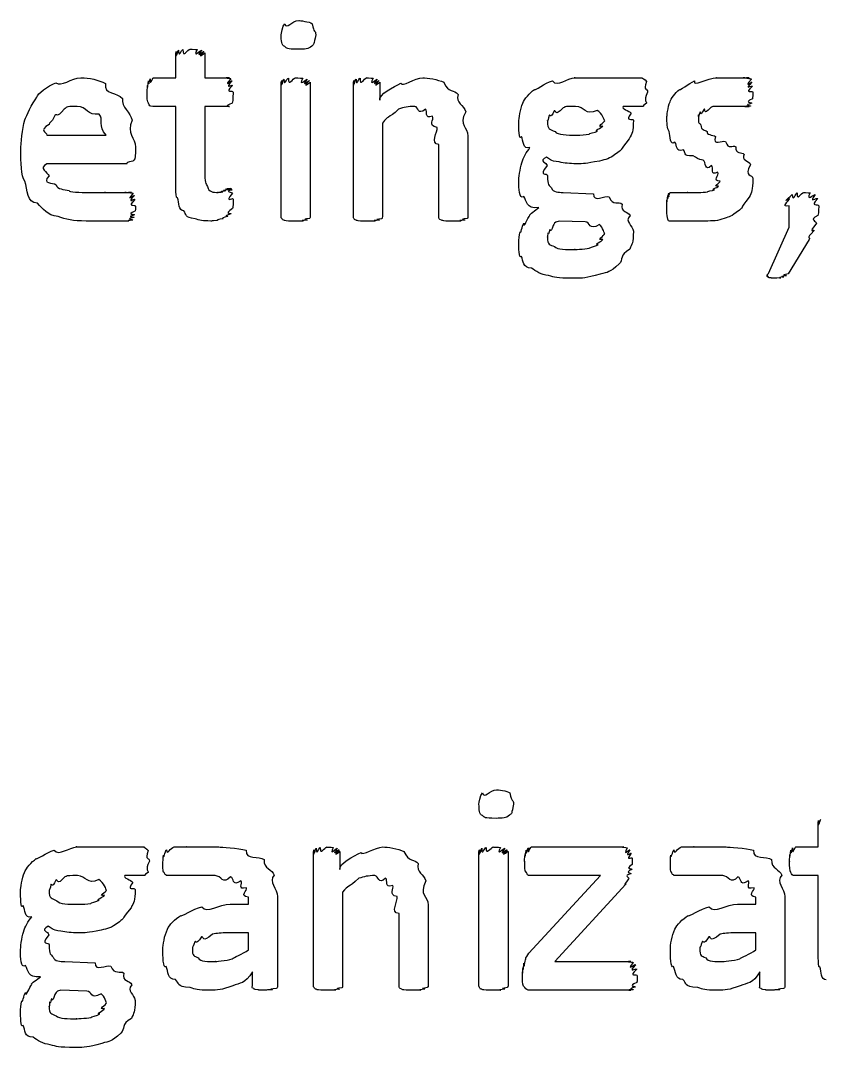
# Model space of a CAD drawing. Header units: millimetres. Extents: x 0 to 216, y 0 to 279.
# Drawn here: x 79.64 to 89.49, y 19.05 to 31.69 of the extents above; entities that cross this region are included whole.
import ezdxf

# ---------------------------------------------------------------- set-up
doc = ezdxf.new("R2010")
doc.units = ezdxf.units.MM
doc.layers.get('0').update_dxf_attribs({"linetype": 'CONTINUOUS'})

msp = doc.modelspace()

# ---------------------------------------------------------------- linework, layer by layer
at = {"color": 0}
for p, q in [((83.275, 31.5185), (83.275, 31.5185)), ((81.5509, 30.9893), (81.5509, 31.298)), ((81.9094, 31.298), (81.9094, 30.9893)), ((81.2754, 30.9893), (81.5509, 30.9893)), ((81.9094, 30.9893), (82.2124, 30.9893)), ((82.8506, 29.2806), (82.8506, 30.9342)), ((83.2086, 30.9342), (83.2086, 29.2806)), ((83.7392, 29.2806), (83.7392, 30.9342)), ((84.0645, 30.9342), (84.0645, 30.7137)), ((86.7586, 30.9893), (87.2987, 30.9893)), ((87.3647, 30.813), (87.3647, 30.813)), ((81.5509, 30.6366), (81.2698, 30.6366)), ((81.5509, 29.7436), (81.5509, 30.6366)), ((82.2124, 30.6366), (81.9094, 30.6366)), ((81.9094, 30.6366), (81.9094, 29.8649)), ((87.3044, 30.6366), (87.0617, 30.6366)), ((84.0976, 30.4326), (84.0976, 29.2806)), ((86.8355, 30.4602), (86.8355, 30.4602)), ((79.962, 30.2838), (80.6951, 30.2838)), ((85.1503, 30.2727), (85.1503, 29.2806)), ((81.0535, 30.1349), (81.0535, 30.0743)), ((84.7919, 29.2806), (84.7919, 30.168)), ((80.9487, 29.931), (79.962, 29.931)), ((88.6601, 29.7436), (88.6601, 29.7436)), ((82.2565, 29.4955), (82.2565, 29.4955)), ((86.323, 29.5782), (86.698, 29.5617)), ((89.1081, 29.1483), (89.1081, 29.4128)), ((89.4719, 29.4128), (89.4719, 29.4128)), ((86.5932, 29.2144), (86.2736, 29.2255)), ((88.8545, 28.5805), (89.1081, 29.1483)), ((86.8355, 29.0711), (86.8355, 29.0711)), ((89.3561, 28.9994), (89.0972, 28.575)), ((85.7112, 22.0445), (85.7112, 22.0445)), ((89.4652, 21.5153), (89.4652, 21.824)), ((80.6192, 21.5153), (81.1597, 21.5153)), ((85.9289, 21.5153), (87.0701, 21.5153)), ((89.1893, 21.5153), (89.4652, 21.5153)), ((83.2485, 19.8065), (83.2485, 21.4602)), ((83.5738, 21.4602), (83.5738, 21.2397)), ((85.2868, 19.8065), (85.2868, 21.4602)), ((85.6449, 21.4602), (85.6449, 19.8065)), ((87.1746, 21.3775), (87.1746, 21.3003)), ((81.2257, 21.3389), (81.2257, 21.3389)), ((81.165, 21.1625), (80.9226, 21.1625)), ((85.9014, 20.2089), (86.7833, 21.1625)), ((86.7833, 21.1625), (85.9289, 21.1625)), ((89.4652, 21.1625), (89.184, 21.1625)), ((89.4652, 20.2696), (89.4652, 21.1625)), ((87.0977, 21.0578), (86.221, 20.1042)), ((80.6965, 20.9862), (80.6965, 20.9862)), ((82.4452, 20.8098), (82.4452, 20.898)), ((82.8036, 20.9035), (82.8036, 19.8065)), ((83.6069, 20.9586), (83.6069, 19.8065)), ((88.6975, 20.8098), (88.6975, 20.898)), ((89.0556, 20.9035), (89.0556, 19.8065)), ((82.2194, 20.8098), (82.4452, 20.8098)), ((84.6596, 20.7987), (84.6596, 19.8065)), ((88.4714, 20.8098), (88.6975, 20.8098)), ((84.3015, 19.8065), (84.3015, 20.694)), ((82.4452, 20.457), (82.2082, 20.457)), ((82.4452, 20.2475), (82.4452, 20.457)), ((88.6975, 20.457), (88.4604, 20.457)), ((88.6975, 20.2475), (88.6975, 20.457)), ((80.1839, 20.1042), (80.5586, 20.0877)), ((86.221, 20.1042), (87.1583, 20.1042)), ((82.495, 19.8065), (82.495, 19.9774)), ((85.8241, 19.8947), (85.8241, 19.9774)), ((87.2352, 19.9278), (87.2352, 19.9278)), ((88.7469, 19.8065), (88.7469, 19.9774)), ((80.4541, 19.7404), (80.1342, 19.7514)), ((87.1583, 19.7514), (85.9289, 19.7514)), ((80.6965, 19.5971), (80.6965, 19.5971))]:
    msp.add_line(p, q, dxfattribs=at)
for points in [[(82.8506, 31.5185), (82.8506, 31.5254), (82.8643, 31.6301), (82.8947, 31.6563)], [(82.8947, 31.6563), (82.9123, 31.5764), (82.9839, 31.6949), (83.0654, 31.6949)], [(83.0654, 31.6949), (83.0735, 31.6949), (83.2005, 31.6811), (83.2309, 31.6563)], [(83.2309, 31.6563), (83.2499, 31.5295), (83.275, 31.5874), (83.275, 31.5185)], [(82.8947, 31.3752), (82.8506, 31.389), (82.8506, 31.4482), (82.8506, 31.5185)], [(83.275, 31.5185), (83.2499, 31.3931), (83.2584, 31.4055), (83.2252, 31.3807)], [(83.0598, 31.3421), (82.9084, 31.3421), (82.9236, 31.3531), (82.8947, 31.3752)], [(83.2252, 31.3807), (83.1882, 31.3421), (83.1398, 31.3421), (83.0598, 31.3421)], [(81.5509, 31.298), (81.5509, 31.1988), (81.5523, 31.3063), (81.5566, 31.3145)], [(81.5566, 31.3145), (81.5619, 31.2126), (81.5728, 31.3269), (81.5841, 31.3311)], [(81.5841, 31.3311), (81.5869, 31.2208), (81.6169, 31.3366), (81.6391, 31.3366)], [(81.6391, 31.3366), (81.6349, 31.2236), (81.6942, 31.3421), (81.7273, 31.3421)], [(81.7273, 31.3421), (81.7051, 31.3421), (81.7933, 31.3393), (81.8155, 31.3366)], [(81.8155, 31.3366), (81.752, 31.2208), (81.8596, 31.3338), (81.8706, 31.3311)], [(81.8706, 31.3311), (81.7785, 31.2126), (81.8942, 31.3214), (81.8981, 31.3145)], [(81.8981, 31.3145), (81.7894, 31.1988), (81.9094, 31.3008), (81.9094, 31.298)], [(79.8407, 30.7523), (79.8368, 30.7909), (79.98, 30.8874), (80.0724, 30.9287)], [(80.0724, 30.9287), (80.1384, 30.8708), (80.2665, 30.9893), (80.3811, 30.9893)], [(80.3811, 30.9893), (80.487, 30.9893), (80.5988, 30.9645), (80.6842, 30.9177)], [(80.6842, 30.9177), (80.6566, 30.7799), (80.8383, 30.813), (80.8937, 30.7358)], [(81.1982, 30.813), (81.1982, 30.7867), (81.1996, 30.8736), (81.2038, 30.8956)], [(81.2038, 30.8956), (81.2052, 30.8308), (81.2105, 30.9356), (81.2147, 30.9507)], [(81.2147, 30.9507), (81.2161, 30.8598), (81.2285, 30.9742), (81.2366, 30.9783)], [(81.2366, 30.9783), (81.2341, 30.8708), (81.2602, 30.9893), (81.2754, 30.9893)], [(82.2124, 30.9893), (82.1161, 30.9893), (82.2247, 30.9852), (82.229, 30.9783)], [(82.229, 30.9783), (82.127, 30.8598), (82.2413, 30.9645), (82.2456, 30.9507)], [(82.2456, 30.9507), (82.1351, 30.8308), (82.2508, 30.9177), (82.2508, 30.8956)], [(82.2508, 30.8956), (82.138, 30.7867), (82.2565, 30.846), (82.2565, 30.813)], [(82.8506, 30.9342), (82.8506, 30.8419), (82.8516, 30.948), (82.8559, 30.9563)], [(82.8559, 30.9563), (82.8615, 30.8571), (82.8724, 30.9687), (82.8834, 30.9728)], [(82.8834, 30.9728), (82.8862, 30.8681), (82.9165, 30.9838), (82.9388, 30.9838)], [(82.9388, 30.9838), (82.9345, 30.8708), (82.9938, 30.9893), (83.027, 30.9893)], [(83.027, 30.9893), (83.0047, 30.9893), (83.0929, 30.9866), (83.1152, 30.9838)], [(83.1152, 30.9838), (83.0516, 30.8681), (83.1592, 30.9797), (83.1702, 30.9728)], [(83.1702, 30.9728), (83.0778, 30.8571), (83.1935, 30.9631), (83.1977, 30.9563)], [(83.1977, 30.9563), (83.0887, 30.8419), (83.2086, 30.9411), (83.2086, 30.9342)], [(83.7392, 30.9342), (83.7392, 30.8419), (83.7406, 30.948), (83.7449, 30.9563)], [(83.7449, 30.9563), (83.7463, 30.8571), (83.7572, 30.9687), (83.7724, 30.9728)], [(83.7724, 30.9728), (83.7752, 30.8681), (83.8027, 30.9838), (83.8218, 30.9838)], [(83.8218, 30.9838), (83.8165, 30.8708), (83.8715, 30.9893), (83.9047, 30.9893)], [(83.9047, 30.9893), (83.8786, 30.9893), (83.9597, 30.9866), (83.9819, 30.9838)], [(83.9819, 30.9838), (83.9227, 30.8681), (84.0204, 30.9797), (84.0313, 30.9728)], [(84.0313, 30.9728), (83.9445, 30.8571), (84.0493, 30.9631), (84.0535, 30.9563)], [(84.0535, 30.9563), (83.9555, 30.8419), (84.0645, 30.9411), (84.0645, 30.9342)], [(84.0645, 30.7137), (84.0437, 30.7826), (84.238, 30.8791), (84.3234, 30.9232)], [(84.3234, 30.9232), (84.3347, 30.8708), (84.5012, 30.9893), (84.5936, 30.9893)], [(84.5936, 30.9893), (84.6459, 30.9893), (84.7824, 30.97), (84.8526, 30.9342)], [(84.8526, 30.9342), (84.908, 30.7978), (84.9849, 30.8474), (85.029, 30.7854)], [(85.9702, 30.846), (85.9677, 30.824), (86.1053, 30.9287), (86.1907, 30.9507)], [(86.1907, 30.9507), (86.2584, 30.8708), (86.3727, 30.9893), (86.4718, 30.9893)], [(86.4718, 30.9893), (86.4126, 30.9893), (86.5766, 30.9893), (86.6207, 30.9893)], [(86.6207, 30.9893), (86.6221, 30.9893), (86.7145, 30.9893), (86.7586, 30.9893)], [(87.2987, 30.9893), (87.2836, 30.9893), (87.3372, 30.9742), (87.3485, 30.9452)], [(87.3485, 30.9452), (87.3054, 30.813), (87.3647, 30.8708), (87.3647, 30.813)], [(87.7563, 30.846), (87.7563, 30.8198), (87.8692, 30.9246), (87.9436, 30.9507)], [(87.9436, 30.9507), (87.9066, 30.8708), (88.1105, 30.9893), (88.2138, 30.9893)], [(88.2138, 30.9893), (88.1712, 30.9893), (88.302, 30.9893), (88.3461, 30.9893)], [(88.3461, 30.9893), (88.3765, 30.9893), (88.4301, 30.9893), (88.4671, 30.9893)], [(88.4671, 30.9893), (88.4509, 30.9893), (88.5349, 30.9893), (88.561, 30.9893)], [(88.561, 30.9893), (88.5017, 30.9893), (88.6051, 30.9893), (88.616, 30.9893)], [(88.616, 30.9893), (88.5278, 30.9893), (88.6396, 30.9838), (88.6435, 30.9728)], [(88.6435, 30.9728), (88.5349, 30.8488), (88.6492, 30.948), (88.6492, 30.9342)], [(88.6492, 30.9342), (88.5391, 30.824), (88.6548, 30.9066), (88.6548, 30.8846)], [(88.6548, 30.8846), (88.5416, 30.7826), (88.6601, 30.8419), (88.6601, 30.813)], [(79.6918, 30.4712), (79.7112, 30.518), (79.7775, 30.6751), (79.8407, 30.7523)], [(81.2147, 30.6751), (81.1982, 30.6917), (81.1982, 30.7496), (81.1982, 30.813)], [(82.2565, 30.813), (82.2565, 30.6917), (82.2523, 30.7041), (82.2456, 30.6751)], [(85.029, 30.7854), (84.9962, 30.6765), (85.1034, 30.6544), (85.1228, 30.5704)], [(85.827, 30.6751), (85.8464, 30.7316), (85.9109, 30.8019), (85.9702, 30.846)], [(87.3647, 30.813), (87.3054, 30.6917), (87.3594, 30.7041), (87.3485, 30.6751)], [(87.6406, 30.6917), (87.6529, 30.7316), (87.7037, 30.8019), (87.7563, 30.846)], [(88.6601, 30.813), (88.6601, 30.7248), (88.6576, 30.7551), (88.6548, 30.7303)], [(80.337, 30.6366), (80.1631, 30.6366), (80.2238, 30.6255), (80.1769, 30.6035)], [(80.6069, 30.5428), (80.4609, 30.518), (80.458, 30.6366), (80.337, 30.6366)], [(80.8937, 30.7358), (80.8838, 30.6255), (80.9886, 30.5676), (81.0147, 30.4657)], [(81.2698, 30.6366), (81.2229, 30.6366), (81.2285, 30.6489), (81.2147, 30.6751)], [(82.2456, 30.6751), (82.1242, 30.6366), (82.2262, 30.6366), (82.2124, 30.6366)], [(84.4945, 30.6366), (84.4116, 30.6366), (84.3622, 30.6255), (84.2959, 30.6035)], [(84.6268, 30.6035), (84.5287, 30.518), (84.5453, 30.6366), (84.4945, 30.6366)], [(85.7772, 30.4491), (85.7772, 30.4781), (85.7938, 30.609), (85.827, 30.6751)], [(86.323, 30.62), (86.2143, 30.5001), (86.2418, 30.5993), (86.2129, 30.5814)], [(86.4775, 30.6366), (86.3025, 30.6366), (86.3671, 30.631), (86.323, 30.62)], [(86.7421, 30.5869), (86.5932, 30.518), (86.5904, 30.6366), (86.4775, 30.6366)], [(87.0617, 30.6366), (87.0342, 30.6104), (87.1418, 30.5828), (87.1608, 30.5539)], [(87.3485, 30.6751), (87.2836, 30.6366), (87.322, 30.6366), (87.3044, 30.6366)], [(87.6018, 30.5098), (87.6018, 30.5001), (87.6141, 30.6366), (87.6406, 30.6917)], [(88.1422, 30.6255), (88.0456, 30.507), (88.0816, 30.6145), (88.0593, 30.6035)], [(88.2632, 30.6366), (88.1158, 30.6366), (88.1779, 30.6324), (88.1422, 30.6255)], [(88.4012, 30.6366), (88.3296, 30.6366), (88.3144, 30.6366), (88.2632, 30.6366)], [(88.5059, 30.6366), (88.4093, 30.6366), (88.441, 30.6366), (88.4012, 30.6366)], [(88.5776, 30.6366), (88.4686, 30.6366), (88.5349, 30.6366), (88.5059, 30.6366)], [(88.616, 30.6366), (88.5059, 30.6366), (88.5956, 30.6366), (88.5776, 30.6366)], [(88.6326, 30.6421), (88.5197, 30.6366), (88.6231, 30.6366), (88.616, 30.6366)], [(88.6492, 30.6751), (88.5306, 30.6476), (88.6396, 30.6489), (88.6326, 30.6421)], [(88.6548, 30.7303), (88.5391, 30.6765), (88.652, 30.6889), (88.6492, 30.6751)], [(80.0612, 30.5263), (80.0089, 30.4161), (80.0075, 30.4602), (79.9895, 30.4161)], [(80.1769, 30.6035), (80.0724, 30.4781), (80.0943, 30.5594), (80.0612, 30.5263)], [(80.6951, 30.2838), (80.5822, 30.394), (80.669, 30.4794), (80.6069, 30.5428)], [(84.2959, 30.6035), (84.165, 30.4781), (84.1664, 30.5277), (84.0976, 30.4326)], [(84.715, 30.5153), (84.6018, 30.4781), (84.6624, 30.5842), (84.6268, 30.6035)], [(84.77, 30.3775), (84.6501, 30.4009), (84.7397, 30.4781), (84.715, 30.5153)], [(85.1228, 30.5704), (85.0318, 30.394), (85.1503, 30.3899), (85.1503, 30.2727)], [(86.1522, 30.5263), (86.13, 30.423), (86.13, 30.4794), (86.13, 30.4546)], [(86.2129, 30.5814), (86.1589, 30.4671), (86.166, 30.5484), (86.1522, 30.5263)], [(86.8355, 30.4602), (86.8355, 30.456), (86.8041, 30.5566), (86.7421, 30.5869)], [(87.1608, 30.5539), (87.0701, 30.4381), (87.1883, 30.4987), (87.1883, 30.4657)], [(87.6293, 30.3279), (87.6018, 30.3637), (87.6018, 30.4395), (87.6018, 30.5098)], [(88.0099, 30.5704), (87.9796, 30.4629), (87.9934, 30.5456), (87.9934, 30.5318)], [(87.9934, 30.5318), (87.9796, 30.4009), (88.0015, 30.4436), (88.0209, 30.4105)], [(88.0593, 30.6035), (88.0015, 30.4891), (88.0209, 30.5842), (88.0099, 30.5704)], [(79.6424, 30.1019), (79.6424, 30.1804), (79.659, 30.3609), (79.6918, 30.4712)], [(79.9895, 30.4161), (79.8544, 30.3306), (79.962, 30.3306), (79.962, 30.2838)], [(81.0147, 30.4657), (80.935, 30.3017), (81.0535, 30.2521), (81.0535, 30.1349)], [(84.7919, 30.168), (84.6762, 30.1763), (84.7838, 30.3251), (84.77, 30.3775)], [(85.8104, 30.2672), (85.7772, 30.2066), (85.7772, 30.3789), (85.7772, 30.4491)], [(86.13, 30.4546), (86.13, 30.3458), (86.1603, 30.3609), (86.2238, 30.3279)], [(86.7473, 30.3334), (86.6881, 30.3348), (86.7985, 30.372), (86.8137, 30.394)], [(86.8137, 30.394), (86.7174, 30.3789), (86.8355, 30.4381), (86.8355, 30.4602)], [(87.1883, 30.4657), (87.1883, 30.3196), (87.1721, 30.3058), (87.1389, 30.2397)], [(88.0209, 30.4105), (88.0209, 30.3389), (88.0678, 30.3527), (88.0981, 30.3279)], [(85.9151, 30.1294), (85.8241, 30.1032), (85.8354, 30.2149), (85.8104, 30.2672)], [(86.2238, 30.3279), (86.2542, 30.2838), (86.3727, 30.2838), (86.4828, 30.2838)], [(86.4828, 30.2838), (86.5449, 30.2838), (86.5988, 30.2865), (86.6429, 30.2948)], [(86.6429, 30.2948), (86.6331, 30.3017), (86.7212, 30.3182), (86.7473, 30.3334)], [(87.1389, 30.2397), (87.0038, 30.0702), (87.0574, 30.1157), (86.9957, 30.0688)], [(87.7013, 30.1956), (87.6378, 30.1432), (87.6473, 30.2755), (87.6293, 30.3279)], [(88.0981, 30.3279), (88.083, 30.2907), (88.1655, 30.2852), (88.2026, 30.2672)], [(88.2026, 30.2672), (88.1599, 30.1363), (88.2826, 30.2286), (88.3239, 30.2066)], [(85.816, 29.942), (85.8284, 30.0082), (85.8739, 30.0743), (85.9151, 30.1294)], [(87.8057, 30.1019), (87.7013, 30.0702), (87.7341, 30.1584), (87.7013, 30.1956)], [(88.3239, 30.2066), (88.3627, 30.0964), (88.4093, 30.1653), (88.4509, 30.1405)], [(88.4509, 30.1405), (88.4424, 30.044), (88.5254, 30.0826), (88.5553, 30.0468)], [(79.6918, 29.716), (79.6424, 29.7794), (79.6424, 29.9544), (79.6424, 30.1019)], [(81.0535, 30.0743), (81.0535, 29.9751), (81.0426, 29.9861), (81.0204, 29.9641)], [(86.1191, 30.0137), (86.009, 29.9558), (86.1247, 29.9489), (86.1247, 29.909)], [(86.2736, 29.9531), (86.1589, 29.9641), (86.155, 29.9916), (86.1191, 30.0137)], [(86.9957, 30.0688), (86.8796, 29.9779), (86.8578, 29.9889), (86.7696, 29.9641)], [(87.927, 30.0302), (87.7782, 30.0192), (87.8459, 30.0757), (87.8057, 30.1019)], [(88.0484, 29.9751), (87.9796, 29.9779), (87.9711, 30.0109), (87.927, 30.0302)], [(88.5553, 30.0468), (88.5059, 29.9751), (88.6135, 29.9709), (88.6326, 29.92)], [(79.962, 29.931), (79.8544, 29.8759), (79.9705, 29.8263), (79.9895, 29.7822)], [(81.0204, 29.9641), (80.8909, 29.931), (80.9734, 29.931), (80.9487, 29.931)], [(81.9094, 29.8649), (81.9065, 29.6733), (81.9203, 29.6967), (81.9422, 29.6499)], [(85.7772, 29.705), (85.7772, 29.7505), (85.7899, 29.8717), (85.816, 29.942)], [(86.1247, 29.909), (86.0118, 29.7615), (86.13, 29.829), (86.13, 29.7822)], [(86.4828, 29.931), (86.4087, 29.931), (86.3395, 29.9379), (86.2736, 29.9531)], [(86.7696, 29.9641), (86.589, 29.931), (86.589, 29.931), (86.4828, 29.931)], [(88.1532, 29.909), (88.0565, 29.8235), (88.0883, 29.9558), (88.0484, 29.9751)], [(88.2304, 29.8263), (88.12, 29.7767), (88.1863, 29.8869), (88.1532, 29.909)], [(88.6326, 29.92), (88.5416, 29.7574), (88.6601, 29.8125), (88.6601, 29.7436)], [(79.9895, 29.7822), (79.8918, 29.6733), (80.0365, 29.705), (80.0777, 29.6719)], [(81.5728, 29.5121), (81.5509, 29.4817), (81.5509, 29.6554), (81.5509, 29.7436)], [(86.13, 29.7822), (86.13, 29.6554), (86.1466, 29.6733), (86.1797, 29.6333)], [(88.2579, 29.716), (88.156, 29.7133), (88.2481, 29.7959), (88.2304, 29.8263)], [(88.6601, 29.7436), (88.6601, 29.603), (88.6449, 29.5837), (88.616, 29.5176)], [(79.8463, 29.4459), (79.7112, 29.4459), (79.7278, 29.6085), (79.6918, 29.716)], [(80.0777, 29.6719), (80.0901, 29.6113), (80.1716, 29.6182), (80.2375, 29.6003)], [(80.2375, 29.6003), (80.2224, 29.5782), (80.3836, 29.5782), (80.4803, 29.5782)], [(81.9422, 29.6499), (81.9549, 29.5782), (82.0113, 29.5782), (82.0745, 29.5782)], [(82.1298, 29.5837), (82.0692, 29.5892), (82.1574, 29.5961), (82.1683, 29.6003)], [(82.1683, 29.6003), (82.0939, 29.6003), (82.193, 29.6127), (82.2015, 29.6168)], [(82.2015, 29.6168), (82.1133, 29.6113), (82.2205, 29.6278), (82.229, 29.6278)], [(82.229, 29.6278), (82.1242, 29.6113), (82.2357, 29.6251), (82.2399, 29.6223)], [(82.2399, 29.6223), (82.1313, 29.6072), (82.2456, 29.6168), (82.2456, 29.6058)], [(82.2456, 29.6058), (82.1351, 29.5892), (82.2508, 29.5851), (82.2508, 29.5672)], [(85.8379, 29.5286), (85.7772, 29.4817), (85.7772, 29.6416), (85.7772, 29.705)], [(86.1797, 29.6333), (86.1991, 29.5782), (86.2637, 29.5782), (86.323, 29.5782)], [(88.1034, 29.5837), (88.0869, 29.5892), (88.1641, 29.6003), (88.1863, 29.6113)], [(88.1863, 29.6113), (88.1309, 29.6113), (88.2248, 29.6361), (88.2357, 29.6554)], [(88.2357, 29.6554), (88.156, 29.6471), (88.2579, 29.694), (88.2579, 29.716)], [(80.4803, 29.5782), (80.5134, 29.5782), (80.6249, 29.5782), (80.6842, 29.5782)], [(80.6842, 29.5782), (80.6305, 29.5782), (80.7918, 29.5782), (80.833, 29.5782)], [(80.833, 29.5782), (80.833, 29.5782), (80.9113, 29.5782), (80.9378, 29.5782)], [(80.9378, 29.5782), (80.8881, 29.5782), (80.9886, 29.5782), (81.0038, 29.5782)], [(81.0038, 29.5782), (80.9128, 29.5782), (81.0218, 29.5741), (81.026, 29.5672)], [(81.026, 29.5672), (80.924, 29.4487), (81.0383, 29.5534), (81.0426, 29.5396)], [(81.0426, 29.5396), (80.9322, 29.4239), (81.0479, 29.5121), (81.0479, 29.49)], [(81.0479, 29.49), (80.935, 29.3798), (81.0535, 29.4404), (81.0535, 29.4073)], [(81.6501, 29.3522), (81.5841, 29.3536), (81.5908, 29.4487), (81.5728, 29.5121)], [(82.0745, 29.5782), (82.0388, 29.5782), (82.1147, 29.5796), (82.1298, 29.5837)], [(82.2508, 29.5672), (82.138, 29.4349), (82.2565, 29.5245), (82.2565, 29.4955)], [(82.2565, 29.4955), (82.2565, 29.3577), (82.2537, 29.4087), (82.2508, 29.3798)], [(86.0256, 29.3908), (85.8573, 29.3715), (85.8781, 29.4735), (85.8379, 29.5286)], [(86.698, 29.5617), (86.6951, 29.4459), (86.8317, 29.5451), (86.8909, 29.5231)], [(86.8909, 29.5231), (86.935, 29.4046), (87.0066, 29.4749), (87.0507, 29.4349)], [(87.6018, 29.4845), (87.6046, 29.4197), (87.6088, 29.5245), (87.6131, 29.5396)], [(87.6018, 29.4018), (87.6018, 29.3756), (87.6018, 29.4624), (87.6018, 29.4845)], [(87.6131, 29.5396), (87.6131, 29.4487), (87.6198, 29.5631), (87.624, 29.5672)], [(87.624, 29.5672), (87.6198, 29.4597), (87.6321, 29.5782), (87.6406, 29.5782)], [(87.6406, 29.5782), (87.6378, 29.5782), (87.6653, 29.5782), (87.6847, 29.5782)], [(87.6847, 29.5782), (87.679, 29.5782), (87.7302, 29.5782), (87.7563, 29.5782)], [(87.7563, 29.5782), (87.7341, 29.5782), (87.8198, 29.5782), (87.8611, 29.5782)], [(87.8611, 29.5782), (87.8141, 29.5782), (87.9464, 29.5782), (87.9987, 29.5782)], [(87.9987, 29.5782), (88.0237, 29.5782), (88.0731, 29.5796), (88.1034, 29.5837)], [(88.616, 29.5176), (88.4865, 29.3577), (88.55, 29.4018), (88.495, 29.3577)], [(89.1081, 29.4128), (88.9938, 29.3867), (89.1095, 29.479), (89.1134, 29.501)], [(89.1134, 29.501), (89.0048, 29.4308), (89.1314, 29.5396), (89.1466, 29.5506)], [(89.1466, 29.5506), (89.1551, 29.4528), (89.1854, 29.5686), (89.2073, 29.5727)], [(89.2073, 29.5727), (89.1992, 29.4597), (89.257, 29.5782), (89.2898, 29.5782)], [(89.2898, 29.5782), (89.2623, 29.5782), (89.3452, 29.5754), (89.3671, 29.5727)], [(89.3671, 29.5727), (89.3092, 29.4528), (89.4126, 29.5617), (89.4278, 29.5506)], [(89.4278, 29.5506), (89.3396, 29.4308), (89.4524, 29.5231), (89.4609, 29.501)], [(89.4609, 29.501), (89.3533, 29.3867), (89.4719, 29.4487), (89.4719, 29.4128)], [(80.1, 29.2806), (79.9648, 29.2985), (79.9151, 29.3715), (79.8463, 29.4459)], [(81.0479, 29.3467), (80.9322, 29.2916), (81.045, 29.3164), (81.0426, 29.3026)], [(81.0535, 29.4073), (81.0535, 29.3247), (81.0507, 29.3646), (81.0479, 29.3467)], [(81.788, 29.253), (81.6529, 29.2654), (81.686, 29.3081), (81.6501, 29.3522)], [(82.2508, 29.3798), (82.1313, 29.2985), (82.2399, 29.3274), (82.229, 29.3136)], [(85.9151, 29.2971), (85.9014, 29.3054), (85.9839, 29.3605), (86.0256, 29.3908)], [(87.0507, 29.4349), (87.0232, 29.3274), (87.128, 29.3495), (87.1499, 29.2916)], [(87.6074, 29.2696), (87.6018, 29.2874), (87.6018, 29.3467), (87.6018, 29.4018)], [(88.495, 29.3577), (88.3804, 29.2696), (88.3804, 29.2806), (88.3073, 29.2585)], [(89.4719, 29.4128), (89.4719, 29.3054), (89.4676, 29.3274), (89.4609, 29.2916)], [(80.4471, 29.2255), (80.2816, 29.2255), (80.1991, 29.2433), (80.1, 29.2806)], [(80.6619, 29.2255), (80.4912, 29.2255), (80.5243, 29.2255), (80.4471, 29.2255)], [(80.8383, 29.2255), (80.7406, 29.2255), (80.7283, 29.2255), (80.6619, 29.2255)], [(80.9653, 29.2255), (80.844, 29.2255), (80.8895, 29.2255), (80.8383, 29.2255)], [(81.0204, 29.2365), (80.9103, 29.2255), (80.9985, 29.2255), (80.9653, 29.2255)], [(81.0369, 29.2696), (80.9212, 29.2433), (81.0274, 29.2475), (81.0204, 29.2365)], [(81.0426, 29.3026), (80.9279, 29.2654), (81.0398, 29.2806), (81.0369, 29.2696)], [(81.981, 29.2255), (81.8815, 29.2255), (81.843, 29.2337), (81.788, 29.253)], [(82.0579, 29.231), (81.981, 29.2255), (82.0057, 29.2255), (81.981, 29.2255)], [(82.1298, 29.253), (82.0318, 29.2365), (82.0829, 29.2378), (82.0579, 29.231)], [(82.1902, 29.2806), (82.0759, 29.2503), (82.1517, 29.2599), (82.1298, 29.253)], [(82.229, 29.3136), (82.1133, 29.2723), (82.2082, 29.2916), (82.1902, 29.2806)], [(82.8559, 29.2585), (82.8506, 29.2544), (82.8506, 29.2723), (82.8506, 29.2806)], [(82.8834, 29.2365), (82.8615, 29.2392), (82.8629, 29.2503), (82.8559, 29.2585)], [(82.9388, 29.2255), (82.8862, 29.2282), (82.8971, 29.2323), (82.8834, 29.2365)], [(83.027, 29.2255), (82.9345, 29.2255), (82.9635, 29.2255), (82.9388, 29.2255)], [(83.1152, 29.2255), (83.0047, 29.2255), (83.0626, 29.2255), (83.027, 29.2255)], [(83.1702, 29.2365), (83.0516, 29.2282), (83.1398, 29.2282), (83.1152, 29.2255)], [(83.1977, 29.2585), (83.0778, 29.2392), (83.1839, 29.2433), (83.1702, 29.2365)], [(83.2086, 29.2806), (83.2058, 29.2544), (83.2044, 29.2654), (83.1977, 29.2585)], [(83.7449, 29.2585), (83.7392, 29.2544), (83.7392, 29.2723), (83.7392, 29.2806)], [(83.7724, 29.2365), (83.7501, 29.2392), (83.7516, 29.2503), (83.7449, 29.2585)], [(83.8274, 29.2255), (83.7752, 29.2282), (83.7861, 29.2323), (83.7724, 29.2365)], [(83.9156, 29.2255), (83.8232, 29.2255), (83.8521, 29.2255), (83.8274, 29.2255)], [(84.0038, 29.2255), (83.8937, 29.2255), (83.9516, 29.2255), (83.9156, 29.2255)], [(84.0588, 29.2365), (83.9403, 29.2282), (84.0285, 29.2282), (84.0038, 29.2255)], [(84.0863, 29.253), (83.9668, 29.2392), (84.0726, 29.2433), (84.0588, 29.2365)], [(84.0976, 29.2806), (84.0948, 29.2503), (84.0934, 29.2599), (84.0863, 29.253)], [(84.7975, 29.253), (84.7933, 29.2503), (84.7919, 29.2696), (84.7919, 29.2806)], [(84.8251, 29.2365), (84.8046, 29.2392), (84.8046, 29.2489), (84.7975, 29.253)], [(84.8801, 29.2255), (84.8307, 29.2282), (84.8388, 29.2323), (84.8251, 29.2365)], [(84.9739, 29.2255), (84.8776, 29.2255), (84.9051, 29.2255), (84.8801, 29.2255)], [(85.0565, 29.2255), (84.9478, 29.2255), (85.0071, 29.2255), (84.9739, 29.2255)], [(85.1119, 29.2365), (84.9962, 29.2282), (85.0815, 29.2282), (85.0565, 29.2255)], [(85.1394, 29.2585), (85.0209, 29.2392), (85.1256, 29.2433), (85.1119, 29.2365)], [(85.1503, 29.2806), (85.1503, 29.2544), (85.1461, 29.2654), (85.1394, 29.2585)], [(85.8379, 29.1979), (85.8393, 29.1235), (85.8848, 29.264), (85.9151, 29.2971)], [(86.2736, 29.2255), (86.1963, 29.2075), (86.2196, 29.1896), (86.202, 29.1703)], [(87.1499, 29.2916), (87.0701, 29.2144), (87.1883, 29.1731), (87.1883, 29.0987)], [(87.6349, 29.2255), (87.6131, 29.2255), (87.6141, 29.2392), (87.6074, 29.2696)], [(87.6956, 29.2255), (87.6378, 29.2255), (87.6487, 29.2255), (87.6349, 29.2255)], [(87.7895, 29.2255), (87.69, 29.2255), (87.7203, 29.2255), (87.6956, 29.2255)], [(87.9217, 29.2255), (87.7672, 29.2255), (87.8293, 29.2255), (87.7895, 29.2255)], [(88.0759, 29.2255), (87.9796, 29.2255), (87.9683, 29.2255), (87.9217, 29.2255)], [(88.3073, 29.2585), (88.2371, 29.2255), (88.1599, 29.2255), (88.0759, 29.2255)], [(89.4609, 29.2916), (89.3424, 29.2365), (89.4514, 29.2268), (89.4443, 29.1979)], [(85.7772, 28.9719), (85.7772, 28.9801), (85.7829, 29.0532), (85.7938, 29.0932)], [(85.7938, 29.0932), (85.7994, 29.0573), (85.8188, 29.1648), (85.8379, 29.1979)], [(86.1579, 29.1207), (86.137, 29.0242), (86.1385, 29.0917), (86.1356, 29.0766)], [(86.202, 29.1703), (86.1589, 29.0532), (86.1688, 29.1358), (86.1579, 29.1207)], [(86.7696, 29.1814), (86.6292, 29.1014), (86.6662, 29.2144), (86.5932, 29.2144)], [(86.8355, 29.0711), (86.8355, 29.0532), (86.8137, 29.1565), (86.7696, 29.1814)], [(87.1883, 29.0987), (87.1883, 28.9471), (87.1732, 28.9485), (87.1442, 28.8782)], [(89.4112, 29.1042), (89.2983, 28.9939), (89.378, 29.0366), (89.3561, 28.9994)], [(89.4443, 29.1979), (89.3286, 29.0573), (89.4249, 29.1345), (89.4112, 29.1042)], [(85.8104, 28.79), (85.7772, 28.7555), (85.7772, 28.9057), (85.7772, 28.9719)], [(86.1356, 29.0766), (86.13, 28.9912), (86.13, 29.0421), (86.13, 29.027)], [(86.13, 29.027), (86.13, 28.925), (86.1589, 28.9374), (86.2182, 28.9112)], [(86.753, 28.9333), (86.6923, 28.9319), (86.8027, 28.9746), (86.8137, 28.9994)], [(86.8137, 28.9994), (86.7174, 28.9801), (86.8355, 29.0463), (86.8355, 29.0711)], [(86.2182, 28.9112), (86.2513, 28.8727), (86.3646, 28.8727), (86.4718, 28.8727)], [(86.4718, 28.8727), (86.4277, 28.8727), (86.5988, 28.8782), (86.6429, 28.8892)], [(86.6429, 28.8892), (86.6373, 28.8947), (86.7269, 28.9154), (86.753, 28.9333)], [(87.1442, 28.8782), (87.0119, 28.8065), (87.0701, 28.7486), (87.0119, 28.6963)], [(85.9317, 28.6467), (85.8241, 28.6453), (85.8354, 28.7348), (85.8104, 28.79)], [(86.1413, 28.553), (86.0531, 28.564), (85.9868, 28.6067), (85.9317, 28.6467)], [(87.0119, 28.6963), (86.8938, 28.5833), (86.8758, 28.5998), (86.7805, 28.5695)], [(86.4553, 28.5199), (86.2252, 28.5199), (86.2295, 28.5309), (86.1413, 28.553)], [(86.7805, 28.5695), (86.589, 28.5199), (86.5794, 28.5199), (86.4553, 28.5199)], [(88.8436, 28.553), (88.8175, 28.5502), (88.8464, 28.5695), (88.8545, 28.5805)], [(88.8545, 28.5364), (88.8213, 28.535), (88.8464, 28.5461), (88.8436, 28.553)], [(88.8877, 28.5254), (88.8326, 28.524), (88.8615, 28.5295), (88.8545, 28.5364)], [(88.9427, 28.5199), (88.8615, 28.5199), (88.9014, 28.5226), (88.8877, 28.5254)], [(89.0034, 28.5254), (88.9095, 28.5199), (88.9674, 28.5199), (88.9427, 28.5199)], [(89.0418, 28.5364), (88.9385, 28.524), (89.0171, 28.5254), (89.0034, 28.5254)], [(89.075, 28.553), (88.9649, 28.535), (89.0556, 28.5405), (89.0418, 28.5364)], [(89.0972, 28.575), (88.9787, 28.5502), (89.082, 28.5612), (89.075, 28.553)], [(85.2868, 22.0445), (85.2868, 22.0514), (85.3006, 22.1561), (85.3309, 22.1823)], [(85.3309, 22.1823), (85.3489, 22.1023), (85.4206, 22.2209), (85.5017, 22.2209)], [(85.5017, 22.2209), (85.5102, 22.2209), (85.6368, 22.2071), (85.6671, 22.1823)], [(85.6671, 22.1823), (85.6865, 22.0555), (85.7112, 22.1134), (85.7112, 22.0445)], [(85.3309, 21.9012), (85.2868, 21.9149), (85.2868, 21.9742), (85.2868, 22.0445)], [(85.7112, 22.0445), (85.6865, 21.9191), (85.6947, 21.9315), (85.6615, 21.9067)], [(85.4964, 21.8681), (85.3447, 21.8681), (85.3599, 21.8791), (85.3309, 21.9012)], [(85.6615, 21.9067), (85.6245, 21.8681), (85.5761, 21.8681), (85.4964, 21.8681)], [(89.4652, 21.824), (89.4652, 21.7248), (89.4662, 21.8323), (89.4704, 21.8405)], [(89.4704, 21.8405), (89.4761, 21.7386), (89.487, 21.8529), (89.498, 21.8571)], [(80.0516, 21.4767), (80.119, 21.3968), (80.2337, 21.5153), (80.3328, 21.5153)], [(80.3328, 21.5153), (80.2735, 21.5153), (80.4376, 21.5153), (80.4817, 21.5153)], [(80.4817, 21.5153), (80.4831, 21.5153), (80.5751, 21.5153), (80.6192, 21.5153)], [(81.1597, 21.5153), (81.1445, 21.5153), (81.1982, 21.5001), (81.2091, 21.4712)], [(81.4366, 21.4822), (81.4395, 21.3968), (81.486, 21.5153), (81.5301, 21.5153)], [(81.5301, 21.5153), (81.5277, 21.5153), (81.6254, 21.5153), (81.6846, 21.5153)], [(81.6846, 21.5153), (81.6462, 21.5153), (81.806, 21.5153), (81.872, 21.5153)], [(81.872, 21.5153), (81.8995, 21.5153), (82.0113, 21.5153), (82.0815, 21.5153)], [(82.0815, 21.5153), (82.1009, 21.5153), (82.3253, 21.5015), (82.4177, 21.4767)], [(83.2817, 21.4988), (83.2845, 21.394), (83.312, 21.5098), (83.3314, 21.5098)], [(83.3314, 21.5098), (83.3258, 21.3968), (83.3808, 21.5153), (83.414, 21.5153)], [(83.414, 21.5153), (83.3878, 21.5153), (83.469, 21.5126), (83.4912, 21.5098)], [(83.4912, 21.5098), (83.4319, 21.394), (83.5297, 21.5057), (83.541, 21.4988)], [(83.8331, 21.4492), (83.844, 21.3968), (84.0109, 21.5153), (84.1029, 21.5153)], [(84.1029, 21.5153), (84.1555, 21.5153), (84.292, 21.496), (84.3622, 21.4602)], [(85.32, 21.4988), (85.3225, 21.394), (85.3528, 21.5098), (85.375, 21.5098)], [(85.375, 21.5098), (85.3708, 21.3968), (85.4301, 21.5153), (85.4632, 21.5153)], [(85.4632, 21.5153), (85.441, 21.5153), (85.5292, 21.5126), (85.5514, 21.5098)], [(85.5514, 21.5098), (85.4879, 21.394), (85.5955, 21.5057), (85.6065, 21.4988)], [(85.8682, 21.4767), (85.8601, 21.3858), (85.8848, 21.5001), (85.8957, 21.5043)], [(85.8957, 21.5043), (85.882, 21.3968), (85.918, 21.5153), (85.9289, 21.5153)], [(87.0701, 21.5153), (87.026, 21.5153), (87.103, 21.5112), (87.1142, 21.5043)], [(87.1142, 21.5043), (87.0507, 21.3858), (87.1389, 21.4933), (87.147, 21.4822)], [(87.6886, 21.4822), (87.6914, 21.3968), (87.7383, 21.5153), (87.7824, 21.5153)], [(87.7824, 21.5153), (87.7796, 21.5153), (87.8777, 21.5153), (87.9369, 21.5153)], [(87.9369, 21.5153), (87.8981, 21.5153), (88.0579, 21.5153), (88.1242, 21.5153)], [(88.1242, 21.5153), (88.1518, 21.5153), (88.2632, 21.5153), (88.3338, 21.5153)], [(88.3338, 21.5153), (88.3528, 21.5153), (88.5776, 21.5015), (88.67, 21.4767)], [(89.1286, 21.4767), (89.13, 21.3858), (89.1427, 21.5001), (89.1508, 21.5043)], [(89.1508, 21.5043), (89.148, 21.3968), (89.1741, 21.5153), (89.1893, 21.5153)], [(79.8311, 21.372), (79.8283, 21.3499), (79.9663, 21.4547), (80.0516, 21.4767)], [(81.2091, 21.4712), (81.1664, 21.3389), (81.2257, 21.3968), (81.2257, 21.3389)], [(81.3925, 21.3169), (81.3925, 21.3086), (81.394, 21.394), (81.3978, 21.4161)], [(81.3978, 21.4161), (81.4035, 21.3527), (81.4172, 21.4602), (81.4366, 21.4822)], [(82.4177, 21.4767), (82.4025, 21.3458), (82.5832, 21.412), (82.6382, 21.361)], [(83.2485, 21.4602), (83.2485, 21.3679), (83.2499, 21.474), (83.2541, 21.4822)], [(83.2541, 21.4822), (83.2556, 21.383), (83.2665, 21.4946), (83.2817, 21.4988)], [(83.541, 21.4988), (83.4542, 21.383), (83.5586, 21.4891), (83.5628, 21.4822)], [(83.5628, 21.4822), (83.4651, 21.3679), (83.5738, 21.4671), (83.5738, 21.4602)], [(83.5738, 21.2397), (83.5533, 21.3086), (83.7477, 21.4051), (83.8331, 21.4492)], [(84.3622, 21.4602), (84.4173, 21.3238), (84.4945, 21.3734), (84.5386, 21.3114)], [(85.2868, 21.4602), (85.2868, 21.3679), (85.2883, 21.474), (85.2921, 21.4822)], [(85.2921, 21.4822), (85.2978, 21.383), (85.3087, 21.4946), (85.32, 21.4988)], [(85.6065, 21.4988), (85.514, 21.383), (85.6297, 21.4891), (85.634, 21.4822)], [(85.634, 21.4822), (85.5253, 21.3679), (85.6449, 21.4671), (85.6449, 21.4602)], [(85.8516, 21.3389), (85.8421, 21.3128), (85.8531, 21.3996), (85.8573, 21.4216)], [(85.8573, 21.4216), (85.8492, 21.3568), (85.8643, 21.4616), (85.8682, 21.4767)], [(87.147, 21.4822), (87.0659, 21.3637), (87.1594, 21.4561), (87.1636, 21.4381)], [(87.1636, 21.4381), (87.0768, 21.3306), (87.1746, 21.4023), (87.1746, 21.3775)], [(87.6445, 21.3169), (87.6445, 21.3086), (87.6459, 21.394), (87.6501, 21.4161)], [(87.6501, 21.4161), (87.6558, 21.3527), (87.6695, 21.4602), (87.6886, 21.4822)], [(88.67, 21.4767), (88.6548, 21.3458), (88.8351, 21.412), (88.8905, 21.361)], [(89.1124, 21.3389), (89.1124, 21.3128), (89.1134, 21.3996), (89.1177, 21.4216)], [(89.1177, 21.4216), (89.1191, 21.3568), (89.1247, 21.4616), (89.1286, 21.4767)], [(79.6879, 21.2011), (79.707, 21.2576), (79.7719, 21.3279), (79.8311, 21.372)], [(81.2257, 21.3389), (81.1664, 21.2176), (81.22, 21.2301), (81.2091, 21.2011)], [(81.3925, 21.2507), (81.3925, 21.2424), (81.3925, 21.2948), (81.3925, 21.3169)], [(81.4091, 21.2011), (81.3954, 21.2025), (81.3954, 21.2314), (81.3925, 21.2507)], [(82.6382, 21.361), (82.634, 21.2424), (82.7387, 21.2452), (82.7648, 21.168)], [(84.5386, 21.3114), (84.5054, 21.2025), (84.613, 21.1805), (84.6321, 21.0964)], [(85.8739, 21.2011), (85.8421, 21.2176), (85.8516, 21.2755), (85.8516, 21.3389)], [(87.1746, 21.3003), (87.0768, 21.2314), (87.1721, 21.2576), (87.1693, 21.2397)], [(87.6445, 21.2507), (87.6445, 21.2424), (87.6445, 21.2948), (87.6445, 21.3169)], [(87.661, 21.2011), (87.6473, 21.2025), (87.6473, 21.2314), (87.6445, 21.2507)], [(88.8905, 21.361), (88.8862, 21.2424), (88.991, 21.2452), (89.0171, 21.168)], [(89.1286, 21.2011), (89.1124, 21.2176), (89.1124, 21.2755), (89.1124, 21.3389)], [(79.6382, 20.9751), (79.6382, 21.0041), (79.6548, 21.135), (79.6879, 21.2011)], [(80.1839, 21.146), (80.0749, 21.0261), (80.1028, 21.1253), (80.0735, 21.1074)], [(80.3381, 21.1625), (80.1631, 21.1625), (80.228, 21.157), (80.1839, 21.146)], [(80.6027, 21.1129), (80.4541, 21.044), (80.4513, 21.1625), (80.3381, 21.1625)], [(80.9226, 21.1625), (80.8951, 21.1364), (81.0024, 21.1088), (81.0218, 21.0798)], [(81.2091, 21.2011), (81.1445, 21.1625), (81.183, 21.1625), (81.165, 21.1625)], [(81.431, 21.1735), (81.4105, 21.1763), (81.4158, 21.1901), (81.4091, 21.2011)], [(81.4585, 21.1625), (81.4257, 21.1625), (81.438, 21.1653), (81.431, 21.1735)], [(81.5301, 21.1625), (81.4504, 21.1625), (81.4723, 21.1625), (81.4585, 21.1625)], [(81.6515, 21.1625), (81.5164, 21.1625), (81.5633, 21.1625), (81.5301, 21.1625)], [(81.8169, 21.1625), (81.7301, 21.1625), (81.6984, 21.1625), (81.6515, 21.1625)], [(82.0374, 21.1625), (81.8582, 21.1625), (81.8829, 21.1625), (81.8169, 21.1625)], [(82.2247, 21.146), (82.1313, 21.044), (82.1104, 21.1625), (82.0374, 21.1625)], [(82.3517, 21.0964), (82.2332, 21.022), (82.2759, 21.135), (82.2247, 21.146)], [(82.7648, 21.168), (82.6851, 21.0881), (82.8036, 21.0027), (82.8036, 20.9035)], [(83.8055, 21.1294), (83.6747, 21.0041), (83.6757, 21.0537), (83.6069, 20.9586)], [(84.0038, 21.1625), (83.9212, 21.1625), (83.8715, 21.1515), (83.8055, 21.1294)], [(84.1361, 21.1294), (84.0384, 21.044), (84.055, 21.1625), (84.0038, 21.1625)], [(84.2243, 21.0413), (84.1114, 21.0041), (84.1721, 21.1102), (84.1361, 21.1294)], [(85.9289, 21.1625), (85.8711, 21.1625), (85.8876, 21.1749), (85.8739, 21.2011)], [(87.1305, 21.1239), (87.0398, 20.9999), (87.1114, 21.0826), (87.0977, 21.0578)], [(87.1583, 21.1846), (87.0589, 21.1584), (87.1418, 21.146), (87.1305, 21.1239)], [(87.1693, 21.2397), (87.0726, 21.1956), (87.165, 21.2025), (87.1583, 21.1846)], [(87.6833, 21.1735), (87.6625, 21.1763), (87.6681, 21.1901), (87.661, 21.2011)], [(87.7108, 21.1625), (87.6776, 21.1625), (87.69, 21.1653), (87.6833, 21.1735)], [(87.7824, 21.1625), (87.7023, 21.1625), (87.7245, 21.1625), (87.7108, 21.1625)], [(87.9038, 21.1625), (87.7686, 21.1625), (87.8156, 21.1625), (87.7824, 21.1625)], [(88.0692, 21.1625), (87.9821, 21.1625), (87.9507, 21.1625), (87.9038, 21.1625)], [(88.2897, 21.1625), (88.1105, 21.1625), (88.1352, 21.1625), (88.0692, 21.1625)], [(88.477, 21.146), (88.3832, 21.044), (88.3627, 21.1625), (88.2897, 21.1625)], [(88.6037, 21.0964), (88.4851, 21.022), (88.5278, 21.135), (88.477, 21.146)], [(89.0171, 21.168), (88.937, 21.0881), (89.0556, 21.0027), (89.0556, 20.9035)], [(89.184, 21.1625), (89.1371, 21.1625), (89.1427, 21.1749), (89.1286, 21.2011)], [(80.0132, 21.0523), (79.991, 20.9489), (79.991, 21.0054), (79.991, 20.9806)], [(80.0735, 21.1074), (80.0199, 20.993), (80.0269, 21.0743), (80.0132, 21.0523)], [(80.6965, 20.9862), (80.6965, 20.982), (80.6648, 21.0826), (80.6027, 21.1129)], [(81.0218, 21.0798), (80.9308, 20.9641), (81.0493, 21.0247), (81.0493, 20.9917)], [(82.4234, 21.0137), (82.2992, 20.9779), (82.3845, 21.0743), (82.3517, 21.0964)], [(82.4452, 20.898), (82.3295, 20.9117), (82.4371, 20.9806), (82.4234, 21.0137)], [(84.2793, 20.9035), (84.1597, 20.9269), (84.249, 21.0041), (84.2243, 21.0413)], [(84.6321, 21.0964), (84.5414, 20.92), (84.6596, 20.9159), (84.6596, 20.7987)], [(88.6753, 21.0137), (88.5515, 20.9779), (88.6368, 21.0743), (88.6037, 21.0964)], [(88.6975, 20.898), (88.5818, 20.9117), (88.689, 20.9806), (88.6753, 21.0137)], [(79.6713, 20.7932), (79.6382, 20.7326), (79.6382, 20.9048), (79.6382, 20.9751)], [(79.991, 20.9806), (79.991, 20.8718), (80.0213, 20.8869), (80.0848, 20.8539)], [(80.6083, 20.8594), (80.549, 20.8607), (80.6595, 20.898), (80.6746, 20.92)], [(80.6746, 20.92), (80.578, 20.9048), (80.6965, 20.9641), (80.6965, 20.9862)], [(81.0493, 20.9917), (81.0493, 20.8456), (81.0327, 20.8318), (80.9995, 20.7657)], [(84.3015, 20.694), (84.1858, 20.7023), (84.2931, 20.8511), (84.2793, 20.9035)], [(79.7761, 20.6554), (79.6851, 20.6292), (79.696, 20.7409), (79.6713, 20.7932)], [(80.0848, 20.8539), (80.1151, 20.8098), (80.2337, 20.8098), (80.3437, 20.8098)], [(80.3437, 20.8098), (80.4058, 20.8098), (80.4594, 20.8125), (80.5035, 20.8208)], [(80.5035, 20.8208), (80.494, 20.8277), (80.5822, 20.8442), (80.6083, 20.8594)], [(80.9995, 20.7657), (80.8648, 20.5962), (80.9184, 20.6416), (80.8563, 20.5948)], [(81.613, 20.672), (81.6088, 20.6471), (81.7686, 20.7546), (81.872, 20.7767)], [(81.872, 20.7767), (81.9326, 20.6912), (82.0896, 20.8098), (82.2194, 20.8098)], [(87.8649, 20.672), (87.8611, 20.6471), (88.0209, 20.7546), (88.1242, 20.7767)], [(88.1242, 20.7767), (88.1849, 20.6912), (88.3419, 20.8098), (88.4714, 20.8098)], [(79.6766, 20.468), (79.6893, 20.5341), (79.7348, 20.6003), (79.7761, 20.6554)], [(81.4476, 20.5011), (81.4698, 20.5562), (81.5428, 20.6279), (81.613, 20.672)], [(87.6999, 20.5011), (87.7217, 20.5562), (87.7947, 20.6279), (87.8649, 20.672)], [(79.98, 20.5397), (79.8696, 20.4818), (79.9853, 20.4749), (79.9853, 20.4349)], [(80.1342, 20.479), (80.0199, 20.49), (80.0156, 20.5176), (79.98, 20.5397)], [(80.8563, 20.5948), (80.7406, 20.5038), (80.7187, 20.5148), (80.6305, 20.49)], [(81.3925, 20.2585), (81.3925, 20.2985), (81.4105, 20.4308), (81.4476, 20.5011)], [(87.6445, 20.2585), (87.6445, 20.2985), (87.6625, 20.4308), (87.6999, 20.5011)], [(79.6382, 20.231), (79.6382, 20.2765), (79.6505, 20.3977), (79.6766, 20.468)], [(79.9853, 20.4349), (79.8724, 20.2875), (79.991, 20.355), (79.991, 20.3081)], [(80.3437, 20.457), (80.2693, 20.457), (80.2005, 20.4639), (80.1342, 20.479)], [(80.6305, 20.49), (80.4499, 20.457), (80.4499, 20.457), (80.3437, 20.457)], [(81.8667, 20.4074), (81.7894, 20.2916), (81.8018, 20.3715), (81.7838, 20.3467)], [(82.0043, 20.4404), (81.8624, 20.3206), (81.9023, 20.4211), (81.8667, 20.4074)], [(82.2082, 20.457), (82.0939, 20.457), (82.0621, 20.4515), (82.0043, 20.4404)], [(88.1186, 20.4074), (88.0413, 20.2916), (88.054, 20.3715), (88.036, 20.3467)], [(88.2565, 20.4404), (88.1144, 20.3206), (88.1546, 20.4211), (88.1186, 20.4074)], [(88.4604, 20.457), (88.3461, 20.457), (88.3144, 20.4515), (88.2565, 20.4404)], [(79.991, 20.3081), (79.991, 20.1814), (80.0075, 20.1993), (80.0407, 20.1593)], [(81.431, 20.0436), (81.3925, 20.0077), (81.3925, 20.1772), (81.3925, 20.2585)], [(81.7838, 20.3467), (81.752, 20.2434), (81.7563, 20.2985), (81.7563, 20.2696)], [(81.7563, 20.2696), (81.752, 20.1621), (81.7795, 20.1772), (81.8279, 20.1483)], [(82.247, 20.1373), (82.2593, 20.1511), (82.375, 20.1993), (82.4452, 20.2475)], [(87.6833, 20.0436), (87.6445, 20.0077), (87.6445, 20.1772), (87.6445, 20.2585)], [(88.036, 20.3467), (88.0043, 20.2434), (88.0085, 20.2985), (88.0085, 20.2696)], [(88.0085, 20.2696), (88.0043, 20.1621), (88.0318, 20.1772), (88.0801, 20.1483)], [(88.4989, 20.1373), (88.5112, 20.1511), (88.6273, 20.1993), (88.6975, 20.2475)], [(89.487, 20.0381), (89.4652, 20.0077), (89.4652, 20.1814), (89.4652, 20.2696)], [(79.6989, 20.0546), (79.6382, 20.0077), (79.6382, 20.1676), (79.6382, 20.231)], [(80.0407, 20.1593), (80.0597, 20.1042), (80.1247, 20.1042), (80.1839, 20.1042)], [(81.8279, 20.1483), (81.8515, 20.1042), (81.9506, 20.1042), (82.0431, 20.1042)], [(82.0431, 20.1042), (82.0166, 20.1042), (82.1835, 20.1152), (82.247, 20.1373)], [(85.8407, 20.0822), (85.8421, 19.9898), (85.8545, 20.118), (85.8629, 20.1373)], [(85.8629, 20.1373), (85.8601, 20.1483), (85.8862, 20.1827), (85.9014, 20.2089)], [(88.0801, 20.1483), (88.1034, 20.1042), (88.2026, 20.1042), (88.295, 20.1042)], [(88.295, 20.1042), (88.2689, 20.1042), (88.4357, 20.1152), (88.4989, 20.1373)], [(79.8862, 19.9168), (79.7183, 19.8975), (79.7387, 19.9995), (79.6989, 20.0546)], [(80.5586, 20.0877), (80.5561, 19.9719), (80.6923, 20.0711), (80.7515, 20.0491)], [(80.7515, 20.0491), (80.7956, 19.9306), (80.8672, 20.0008), (80.9113, 19.9609)], [(81.5467, 19.8837), (81.4476, 19.8837), (81.4599, 19.9802), (81.431, 20.0436)], [(85.8241, 19.9774), (85.8241, 19.9237), (85.8255, 20.0174), (85.8298, 20.0326)], [(85.8298, 20.0326), (85.8312, 19.9567), (85.8365, 20.067), (85.8407, 20.0822)], [(87.1583, 20.1042), (87.0768, 20.1042), (87.1774, 20.1001), (87.1859, 20.0932)], [(87.1859, 20.0932), (87.0948, 19.9747), (87.2049, 20.0794), (87.2134, 20.0656)], [(87.2134, 20.0656), (87.11, 19.9457), (87.2257, 20.0326), (87.23, 20.0105)], [(87.23, 20.0105), (87.1167, 19.9016), (87.2352, 19.9609), (87.2352, 19.9278)], [(87.799, 19.8837), (87.6999, 19.8837), (87.7122, 19.9802), (87.6833, 20.0436)], [(89.5643, 19.8782), (89.498, 19.8796), (89.505, 19.9747), (89.487, 20.0381)], [(79.7761, 19.8231), (79.7624, 19.8313), (79.8449, 19.8865), (79.8862, 19.9168)], [(80.9113, 19.9609), (80.8838, 19.8534), (80.9886, 19.8754), (81.0108, 19.8176)], [(81.7287, 19.7845), (81.5467, 19.7955), (81.5979, 19.8396), (81.5467, 19.8837)], [(82.495, 19.9774), (82.4068, 19.8245), (82.3405, 19.8424), (82.2523, 19.8065)], [(85.8516, 19.7845), (85.8241, 19.7955), (85.8241, 19.8424), (85.8241, 19.8947)], [(87.2352, 19.9278), (87.2352, 19.8355), (87.2324, 19.8672), (87.23, 19.8451)], [(87.981, 19.7845), (87.799, 19.7955), (87.8498, 19.8396), (87.799, 19.8837)], [(88.7469, 19.9774), (88.6587, 19.8245), (88.5927, 19.8424), (88.5045, 19.8065)], [(79.6989, 19.7239), (79.7003, 19.6494), (79.7458, 19.79), (79.7761, 19.8231)], [(80.1342, 19.7514), (80.0573, 19.7335), (80.0806, 19.7156), (80.0626, 19.6963)], [(80.6305, 19.7073), (80.4898, 19.6274), (80.5272, 19.7404), (80.4541, 19.7404)], [(81.0108, 19.8176), (80.9308, 19.7404), (81.0493, 19.699), (81.0493, 19.6246)], [(81.9711, 19.7514), (81.8074, 19.7514), (81.8018, 19.7624), (81.7287, 19.7845)], [(82.2523, 19.8065), (82.1118, 19.7514), (82.0706, 19.7514), (81.9711, 19.7514)], [(82.5115, 19.7735), (82.4798, 19.7735), (82.495, 19.7914), (82.495, 19.8065)], [(82.5609, 19.7569), (82.5017, 19.7583), (82.5225, 19.7652), (82.5115, 19.7735)], [(82.6491, 19.7514), (82.5458, 19.7514), (82.5832, 19.7528), (82.5609, 19.7569)], [(82.7373, 19.7569), (82.623, 19.7514), (82.6893, 19.7514), (82.6491, 19.7514)], [(82.7871, 19.7735), (82.6629, 19.7583), (82.7595, 19.7597), (82.7373, 19.7569)], [(82.8036, 19.8065), (82.8036, 19.7735), (82.798, 19.7804), (82.7871, 19.7735)], [(83.2541, 19.7845), (83.2485, 19.7804), (83.2485, 19.7983), (83.2485, 19.8065)], [(83.2817, 19.7624), (83.2598, 19.7652), (83.2612, 19.7762), (83.2541, 19.7845)], [(83.3367, 19.7514), (83.2845, 19.7542), (83.2954, 19.7583), (83.2817, 19.7624)], [(83.4249, 19.7514), (83.3328, 19.7514), (83.3617, 19.7514), (83.3367, 19.7514)], [(83.5131, 19.7514), (83.403, 19.7514), (83.4609, 19.7514), (83.4249, 19.7514)], [(83.5685, 19.7624), (83.4499, 19.7542), (83.5381, 19.7542), (83.5131, 19.7514)], [(83.596, 19.779), (83.476, 19.7652), (83.5822, 19.7693), (83.5685, 19.7624)], [(83.6069, 19.8065), (83.6041, 19.7762), (83.6027, 19.7859), (83.596, 19.779)], [(84.3068, 19.779), (84.303, 19.7762), (84.3015, 19.7955), (84.3015, 19.8065)], [(84.3347, 19.7624), (84.3139, 19.7652), (84.3139, 19.7749), (84.3068, 19.779)], [(84.3897, 19.7514), (84.34, 19.7542), (84.3485, 19.7583), (84.3347, 19.7624)], [(84.4832, 19.7514), (84.3869, 19.7514), (84.4144, 19.7514), (84.3897, 19.7514)], [(84.5661, 19.7514), (84.4571, 19.7514), (84.5164, 19.7514), (84.4832, 19.7514)], [(84.6212, 19.7624), (84.5054, 19.7542), (84.5908, 19.7542), (84.5661, 19.7514)], [(84.6487, 19.7845), (84.5301, 19.7652), (84.6349, 19.7693), (84.6212, 19.7624)], [(84.6596, 19.8065), (84.6596, 19.7804), (84.6557, 19.7914), (84.6487, 19.7845)], [(85.2921, 19.7845), (85.2868, 19.7804), (85.2868, 19.7983), (85.2868, 19.8065)], [(85.32, 19.7624), (85.2978, 19.7652), (85.2992, 19.7762), (85.2921, 19.7845)], [(85.375, 19.7514), (85.3225, 19.7542), (85.3338, 19.7583), (85.32, 19.7624)], [(85.4632, 19.7514), (85.3708, 19.7514), (85.3997, 19.7514), (85.375, 19.7514)], [(85.5514, 19.7514), (85.441, 19.7514), (85.4989, 19.7514), (85.4632, 19.7514)], [(85.6065, 19.7624), (85.4879, 19.7542), (85.5761, 19.7542), (85.5514, 19.7514)], [(85.634, 19.7845), (85.514, 19.7652), (85.6202, 19.7693), (85.6065, 19.7624)], [(85.6449, 19.8065), (85.6425, 19.7804), (85.641, 19.7914), (85.634, 19.7845)], [(85.9289, 19.7514), (85.8643, 19.7514), (85.8739, 19.7624), (85.8516, 19.7845)], [(87.1859, 19.7569), (87.0768, 19.7514), (87.1693, 19.7514), (87.1583, 19.7514)], [(87.2134, 19.79), (87.0948, 19.7624), (87.1968, 19.7638), (87.1859, 19.7569)], [(87.23, 19.8451), (87.11, 19.7914), (87.2201, 19.8038), (87.2134, 19.79)], [(88.2234, 19.7514), (88.0593, 19.7514), (88.054, 19.7624), (87.981, 19.7845)], [(88.5045, 19.8065), (88.3638, 19.7514), (88.3225, 19.7514), (88.2234, 19.7514)], [(88.7635, 19.7735), (88.7317, 19.7735), (88.7469, 19.7914), (88.7469, 19.8065)], [(88.8132, 19.7569), (88.7539, 19.7583), (88.7748, 19.7652), (88.7635, 19.7735)], [(88.9014, 19.7514), (88.798, 19.7514), (88.8351, 19.7528), (88.8132, 19.7569)], [(88.9896, 19.7569), (88.8753, 19.7514), (88.9413, 19.7514), (88.9014, 19.7514)], [(89.0393, 19.7735), (88.9152, 19.7583), (89.0115, 19.7597), (88.9896, 19.7569)], [(89.0556, 19.8065), (89.0556, 19.7735), (89.0503, 19.7804), (89.0393, 19.7735)], [(79.6382, 19.4979), (79.6382, 19.5061), (79.6438, 19.5792), (79.6548, 19.6191)], [(79.6548, 19.6191), (79.6604, 19.5833), (79.6794, 19.6908), (79.6989, 19.7239)], [(80.0185, 19.6467), (79.998, 19.5502), (79.9994, 19.6178), (79.9966, 19.6026)], [(80.0626, 19.6963), (80.0199, 19.5792), (80.0294, 19.6619), (80.0185, 19.6467)], [(80.6965, 19.5971), (80.6965, 19.5792), (80.6746, 19.6825), (80.6305, 19.7073)], [(81.0493, 19.6246), (81.0493, 19.4731), (81.0341, 19.4744), (81.0052, 19.4042)], [(79.6713, 19.316), (79.6382, 19.2815), (79.6382, 19.4317), (79.6382, 19.4979)], [(79.9966, 19.6026), (79.991, 19.5171), (79.991, 19.5682), (79.991, 19.553)], [(79.991, 19.553), (79.991, 19.451), (80.0199, 19.4634), (80.0791, 19.4372)], [(80.614, 19.4593), (80.5533, 19.4579), (80.6633, 19.5006), (80.6746, 19.5254)], [(80.6746, 19.5254), (80.578, 19.5061), (80.6965, 19.5723), (80.6965, 19.5971)], [(80.0791, 19.4372), (80.1123, 19.3987), (80.2252, 19.3987), (80.3328, 19.3987)], [(80.3328, 19.3987), (80.2887, 19.3987), (80.4594, 19.4042), (80.5035, 19.4152)], [(80.5035, 19.4152), (80.4982, 19.4207), (80.5879, 19.4414), (80.614, 19.4593)], [(81.0052, 19.4042), (80.8729, 19.3325), (80.9308, 19.2746), (80.8729, 19.2223)], [(79.7927, 19.1727), (79.6851, 19.1713), (79.696, 19.2609), (79.6713, 19.316)], [(80.0019, 19.0789), (79.9137, 19.09), (79.8477, 19.1327), (79.7927, 19.1727)], [(80.8729, 19.2223), (80.7544, 19.1093), (80.7364, 19.1258), (80.6415, 19.0955)], [(80.3162, 19.0459), (80.0862, 19.0459), (80.0901, 19.0569), (80.0019, 19.0789)], [(80.6415, 19.0955), (80.4499, 19.0459), (80.4404, 19.0459), (80.3162, 19.0459)]]:
    msp.add_open_spline(points, degree=3, dxfattribs=at)

doc.saveas('drawing.dxf')
